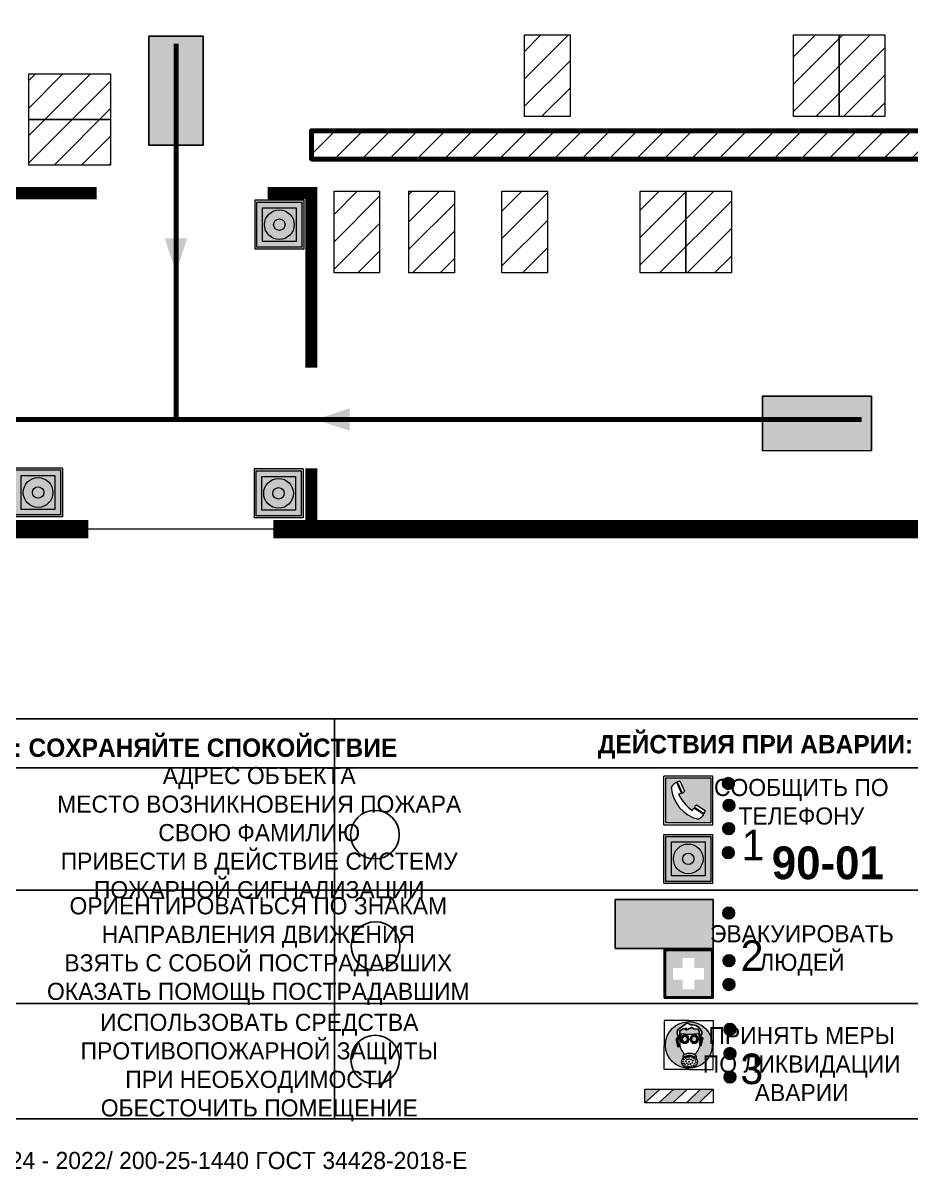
# Model space of a CAD drawing. Header units: millimetres. Extents: x 13810 to 67229, y 12374 to 21950.
# Drawn here: x 19777.8 to 19923.1, y 15354.7 to 15543 of the extents above; entities that cross this region are included whole.
import ezdxf

# ---------------------------------------------------------------- set-up
doc = ezdxf.new("R2010")
doc.units = ezdxf.units.MM
doc.layers.add('План_Штампы', color=7, linetype='Continuous')
doc.styles.add('обычный', font='arial.ttf')
pattern_1 = [(225, (41000.2373, 17160.1665), (2.24506403, -2.24506403), [])]

# ---------------------------------------------------------------- blocks, each defined once
blk = doc.blocks.new('A$C38D26F80')
h = blk.add_hatch(color=5)
h.dxf.hatch_style = 1
h.paths.add_polyline_path([(-8.77, -4.48, 1), (-0.19, -4.48, 1)])
h.paths.add_polyline_path([(-6.75, -3.58), (-6.75, -3.31), (-6.62, -3.22), (-6.5, -3.22), (-6.42, -3.3), (-6.39, -3.28), (-6.59, -2.23), (-6.59, -2.01), (-6.38, -1.58), (-4.76, -0.4), (-4.13, -0.79, -0.362848), (-2.1, -2.1, -0.201049), (-2.17, -2.48, 0.085434), (-2.26, -3.13), (-1.9, -3.16), (-2.25, -4.7), (-2.4, -4.59), (-2.43, -4.34), (-2.36, -4.34), (-2.14, -3.34), (-2.47, -3.42), (-2.58, -1.95), (-2.77, -1.58), (-3.58, -1.52), (-3.92, -1.26), (-5.05, -1.73), (-4.87, -1.39), (-5.41, -1.6), (-5.41, -1.46), (-6.13, -1.87), (-6.18, -3.5), (-6.56, -3.47), (-6.37, -4.59), (-6.16, -4.43), (-6.16, -4.66), (-6.36, -4.79), (-6.37, -4.8), (-6.51, -4.76)], flags=16)
h.paths.add_polyline_path([(-6.51, -4.76), (-6.36, -4.79), (-6.37, -4.8)], flags=0)
h.paths.add_polyline_path([(-5.92, -2.34, 0.089508), (-2.67, -2.35), (-2.48, -3.88, -0.268602), (-3.4, -6.18, 0.262449), (-5.2, -6.18, -0.268602), (-6.11, -3.88)], flags=16)
edge = h.paths.add_edge_path(flags=16)
edge.add_ellipse((-5.19, -3.41), major_axis=(0, 0.842), ratio=0.848992, start_angle=0, end_angle=360)
edge = h.paths.add_edge_path(flags=0)
edge.add_ellipse((-5.19, -3.39), major_axis=(0, 0.665), ratio=0.853798, start_angle=0, end_angle=360)
edge = h.paths.add_edge_path(flags=0)
edge.add_ellipse((-5.19, -3.4), major_axis=(0, 0.528), ratio=0.864094, start_angle=0, end_angle=360)
edge = h.paths.add_edge_path(flags=16)
edge.add_ellipse((-3.47, -3.4), major_axis=(0, 0.842), ratio=0.848992, start_angle=0, end_angle=360)
h.paths.add_polyline_path([(-3.13, -6.45), (-3.13, -6.84, 0.383174), (-5.57, -6.85), (-5.57, -6.49, -0.369952)], flags=16)
edge = h.paths.add_edge_path(flags=0)
edge.add_ellipse((-3.47, -3.39), major_axis=(0, 0.665), ratio=0.853798, start_angle=0, end_angle=360)
edge = h.paths.add_edge_path(flags=0)
edge.add_ellipse((-3.47, -3.4), major_axis=(0, 0.528), ratio=0.864094, start_angle=0, end_angle=360)
edge = h.paths.add_edge_path(flags=16)
edge.add_ellipse((-4.34, -7.57), major_axis=(-1.48, 0), ratio=0.744955, start_angle=0, end_angle=360)
h.paths.add_polyline_path([(-5.01, -6.85, -1), (-5.15, -6.85, -1)], flags=0)
h.paths.add_polyline_path([(-5.33, -7.14, -1), (-5.47, -7.14, -1)], flags=0)
h.paths.add_polyline_path([(-4.61, -6.71, -1), (-4.74, -6.71, -1)], flags=16)
h.paths.add_polyline_path([(-5.43, -7.51, -1), (-5.57, -7.51, -1)], flags=0)
h.paths.add_polyline_path([(-4.26, -6.67, -1), (-4.4, -6.67, -1)], flags=16)
h.paths.add_polyline_path([(-4.74, -7.14, -1), (-4.88, -7.14, -1)], flags=0)
h.paths.add_polyline_path([(-4.93, -7.43, -1), (-5.07, -7.43, -1)], flags=0)
h.paths.add_polyline_path([(-4.41, -7.07, -1), (-4.54, -7.07, -1)], flags=0)
h.paths.add_polyline_path([(-5.33, -7.87, -1), (-5.46, -7.87, -1)], flags=0)
h.paths.add_polyline_path([(-3.8, -6.71, -1), (-3.94, -6.71, -1)], flags=16)
h.paths.add_polyline_path([(-4.85, -7.78, -1), (-4.98, -7.78, -1)], flags=0)
h.paths.add_polyline_path([(-3.96, -7.14, -1), (-4.1, -7.14, -1)], flags=0)
h.paths.add_polyline_path([(-4.33, -7.53, -1), (-4.47, -7.53, -1)], flags=0)
h.paths.add_polyline_path([(-5.09, -8.12, -1), (-5.23, -8.12, -1)], flags=0)
h.paths.add_polyline_path([(-3.5, -6.94, -1), (-3.64, -6.94, -1)], flags=0)
h.paths.add_polyline_path([(-4.54, -7.97, -1), (-4.68, -7.97, -1)], flags=0)
h.paths.add_polyline_path([(-3.66, -7.39, -1), (-3.8, -7.39, -1)], flags=0)
h.paths.add_polyline_path([(-4.73, -8.35, -1), (-4.86, -8.35, -1)], flags=0)
h.paths.add_polyline_path([(-4.09, -7.96, -1), (-4.23, -7.96, -1)], flags=0)
h.paths.add_polyline_path([(-3.77, -7.74, -1), (-3.91, -7.74, -1)], flags=0)
h.paths.add_polyline_path([(-3.22, -7.27, -1), (-3.35, -7.27, -1)], flags=0)
h.paths.add_polyline_path([(-4.34, -8.4, -1), (-4.47, -8.4, -1)], flags=0)
h.paths.add_polyline_path([(-3.16, -7.61, -1), (-3.3, -7.61, -1)], flags=0)
h.paths.add_polyline_path([(-3.9, -8.35, -1), (-4.04, -8.35, -1)], flags=0)
h.paths.add_polyline_path([(-3.32, -7.91, -1), (-3.46, -7.91, -1)], flags=0)
h.paths.add_polyline_path([(-3.55, -8.23, -1), (-3.69, -8.23, -1)], flags=0)
at = {"color": 5, "lineweight": 5}
for p, q in [((-4.48, 0), (-8.96, 0)), ((-8.96, 0), (-8.96, -4.48)), ((-4.48, 0), (0, 0)), ((0, 0), (0, -4.48)), ((-6.59, -2.01), (-6.38, -1.58)), ((-6.59, -2.23), (-6.59, -2.01)), ((-6.38, -1.58), (-4.76, -0.4)), ((-6.13, -1.87), (-6.18, -3.5)), ((-5.41, -1.46), (-6.13, -1.87)), ((-4.87, -1.39), (-5.41, -1.6)), ((-5.41, -1.6), (-5.41, -1.46)), ((-3.92, -1.26), (-5.05, -1.73)), ((-5.05, -1.73), (-4.87, -1.39)), ((-4.76, -0.4), (-4.13, -0.79)), ((-3.58, -1.52), (-3.92, -1.26)), ((-2.77, -1.58), (-3.58, -1.52)), ((-2.58, -1.95), (-2.77, -1.58)), ((-2.47, -3.42), (-2.58, -1.95)), ((-6.75, -3.31), (-6.62, -3.22)), ((-6.75, -3.58), (-6.75, -3.31)), ((-6.51, -4.76), (-6.75, -3.58)), ((-6.62, -3.22), (-6.5, -3.22)), ((-6.39, -3.28), (-6.59, -2.23)), ((-6.18, -3.5), (-6.56, -3.47)), ((-6.56, -3.47), (-6.37, -4.59)), ((-6.5, -3.22), (-6.42, -3.3)), ((-6.42, -3.3), (-6.39, -3.28)), ((-5.92, -2.34), (-6.11, -3.88)), ((-2.67, -2.34), (-2.48, -3.88)), ((-2.14, -3.34), (-2.47, -3.42)), ((-2.36, -4.34), (-2.14, -3.34)), ((-1.9, -3.16), (-2.26, -3.13)), ((-2.25, -4.7), (-1.9, -3.16)), ((-8.96, -8.96), (-8.96, -4.48)), ((-6.37, -4.8), (-6.51, -4.76)), ((-6.37, -4.59), (-6.16, -4.43)), ((-6.16, -4.66), (-6.37, -4.8)), ((-6.16, -4.43), (-6.16, -4.66)), ((-2.43, -4.34), (-2.4, -4.59)), ((-2.43, -4.34), (-2.36, -4.34)), ((-2.4, -4.59), (-2.25, -4.7)), ((0, -8.96), (0, -4.48)), ((-5.57, -6.49), (-5.57, -6.85)), ((-3.13, -6.45), (-3.13, -6.84)), ((-4.48, -8.96), (-8.96, -8.96)), ((-4.48, -8.96), (0, -8.96))]:
    blk.add_line(p, q, dxfattribs=at)
at = {"color": 5}
for p, q in [((-6.59, -2.01), (-6.38, -1.58)), ((-6.59, -2.23), (-6.59, -2.01)), ((-6.38, -1.58), (-4.76, -0.4)), ((-6.13, -1.87), (-6.18, -3.5)), ((-5.41, -1.46), (-6.13, -1.87)), ((-4.87, -1.39), (-5.41, -1.6)), ((-5.41, -1.6), (-5.41, -1.46)), ((-3.92, -1.26), (-5.05, -1.73)), ((-5.05, -1.73), (-4.87, -1.39)), ((-4.76, -0.4), (-4.13, -0.79)), ((-3.58, -1.52), (-3.92, -1.26)), ((-2.77, -1.58), (-3.58, -1.52)), ((-2.58, -1.95), (-2.77, -1.58)), ((-2.47, -3.42), (-2.58, -1.95)), ((-6.75, -3.31), (-6.62, -3.22)), ((-6.75, -3.58), (-6.75, -3.31)), ((-6.51, -4.76), (-6.75, -3.58)), ((-6.62, -3.22), (-6.5, -3.22)), ((-6.39, -3.28), (-6.59, -2.23)), ((-6.18, -3.5), (-6.56, -3.47)), ((-6.56, -3.47), (-6.37, -4.59)), ((-6.5, -3.22), (-6.42, -3.3)), ((-6.42, -3.3), (-6.39, -3.28)), ((-2.14, -3.34), (-2.47, -3.42)), ((-2.36, -4.34), (-2.14, -3.34)), ((-2.26, -3.13), (-1.9, -3.16)), ((-1.9, -3.16), (-2.25, -4.7)), ((-6.37, -4.8), (-6.51, -4.76)), ((-6.36, -4.79), (-6.51, -4.76)), ((-6.37, -4.59), (-6.16, -4.43)), ((-6.16, -4.66), (-6.37, -4.8)), ((-6.16, -4.66), (-6.36, -4.79)), ((-6.16, -4.43), (-6.16, -4.66)), ((-2.4, -4.59), (-2.43, -4.34)), ((-2.43, -4.34), (-2.36, -4.34)), ((-2.25, -4.7), (-2.4, -4.59))]:
    blk.add_line(p, q, dxfattribs=at)
at = {"color": 5, "lineweight": 5}
for centre, radius in [((-4.48, -4.48), 4.29), ((-5.5, -7.51), 0.0678), ((-5.4, -7.14), 0.0678), ((-5.4, -7.87), 0.0678), ((-5.16, -8.12), 0.0678), ((-5.08, -6.85), 0.0678), ((-5, -7.43), 0.0678), ((-4.91, -7.78), 0.0678), ((-4.81, -7.14), 0.0678), ((-4.79, -8.35), 0.0678), ((-4.67, -6.71), 0.0678), ((-4.61, -7.97), 0.0678), ((-4.47, -7.07), 0.0678), ((-4.4, -7.53), 0.0678), ((-4.4, -8.4), 0.0678), ((-4.33, -6.67), 0.0678), ((-4.16, -7.96), 0.0678), ((-4.03, -7.14), 0.0678), ((-3.97, -8.35), 0.0678), ((-3.87, -6.71), 0.0678), ((-3.84, -7.74), 0.0678), ((-3.73, -7.39), 0.0678), ((-3.62, -8.23), 0.0678), ((-3.57, -6.94), 0.0678), ((-3.39, -7.91), 0.0678), ((-3.28, -7.27), 0.0678), ((-3.23, -7.61), 0.0678)]:
    blk.add_circle(centre, radius, dxfattribs=at)
at = {"color": 5}
for centre, radius, start, end in [((-3.89, -2.66), 1.88, 17.387, 97.1599), ((-2.6, -2.2), 0.511, 326.3906, 11.8614), ((-0.35, -3.07), 1.91, 162.2553, 181.7878)]:
    blk.add_arc(centre, radius, start, end, dxfattribs=at)
at = {"color": 5, "lineweight": 5}
for centre, radius, start, end in [((-2.6, -2.2), 0.513, 326.4781, 11.7739), ((-3.66, -4.24), 2.47, 171.573, 231.7124), ((-4.28, 6.66), 9.15, 259.6987, 280.1569), ((-4.93, -4.24), 2.47, 308.2876, 8.427), ((-0.47, -3.05), 1.79, 161.5846, 182.4584), ((-4.33, -7.88), 1.87, 50.358, 131.5662), ((-4.3, -7.78), 1.83, 60.5889, 119.4111), ((-4.34, -8.2), 1.82, 48.4943, 132.3565)]:
    blk.add_arc(centre, radius, start, end, dxfattribs=at)
for centre, major_axis, ratio in [((-5.19, -3.41), (0, 0.842), 0.848992), ((-5.19, -3.39), (0, 0.665), 0.853798), ((-5.19, -3.4), (0, 0.528), 0.864094), ((-3.47, -3.4), (0, 0.842), 0.848992), ((-3.47, -3.39), (0, 0.665), 0.853798), ((-3.47, -3.4), (0, 0.528), 0.864094), ((-4.34, -7.57), (-1.48, 0), 0.744955)]:
    blk.add_ellipse(centre, major_axis=major_axis, ratio=ratio, dxfattribs=at)
blk = doc.blocks.new('A$C47DD6509')
at = {"lineweight": 5}
for points in [[(-8.69, 0), (-11.19, 0), (-11.19, -2.22)], [(-4.22, 0), (-6.45, 0), (-8.91, -2.22), (-6.61, -2.22)], [(0, 0), (-2.09, 0), (-4.36, -2.22), (-2.29, -2.22)]]:
    blk.add_hatch(color=242, dxfattribs=at).paths.add_polyline_path(points)
at = {"color": 242, "lineweight": 5}
for p, q in [((-11.19, -2.22), (-8.69, 0)), ((-11.19, -2.22), (-11.19, 0)), ((-11.19, 0), (-8.69, 0)), ((-11.19, 0), (0, 0)), ((-8.91, -2.22), (-6.45, 0)), ((-6.61, -2.22), (-4.22, 0)), ((-4.36, -2.22), (-2.09, 0)), ((-2.29, -2.22), (0, 0)), ((0, 0), (0, -2.22)), ((0, -2.22), (-11.19, -2.22))]:
    blk.add_line(p, q, dxfattribs=at)
blk = doc.blocks.new('A$C32E8229D')
at = {"true_color": 0xffffff}
blk.add_hatch(color=7, dxfattribs=at).paths.add_polyline_path([(0, 0), (0, -8), (16, -8), (16, 0)])
h = blk.add_hatch(color=126)
h.paths.add_polyline_path([(0.2, -0.2), (15.8, -0.2), (15.8, -7.8), (0.2, -7.8)])
h.paths.add_polyline_path([(13.49, -2.05), (12.08, -2.05), (11.37, -2.63, 0.162397), (11.29, -2.84), (11.29, -3.63), (10.35, -3.63), (10.35, -4.05), (11.68, -4.05), (11.68, -3.48), (12.26, -4.28), (11.29, -5.1), (11.29, -6.78), (11.85, -6.78), (11.85, -5.44), (12.8, -4.64), (12.8, -5.94), (14.46, -5.94), (14.46, -5.39), (13.45, -5.39), (13.45, -3.97), (12.46, -2.59), (13.15, -2.59), (13.69, -3.34), (14.18, -3)], flags=16)
h.paths.add_polyline_path([(10.74, -1.82, 1), (11.8, -1.82, 1)], flags=16)
h.paths.add_polyline_path([(9.39, -3.59), (5.99, -3.59), (6.56, -3.03), (5.91, -3.03), (5.1, -3.83), (5.91, -4.64), (6.56, -4.64), (5.99, -4.09), (9.39, -4.09)], flags=16)
h.paths.add_polyline_path([(4.29, -1.08), (1.72, -1.08), (1.72, -6.6), (4.29, -6.6)], flags=16)
at = {"color": 126}
blk.add_lwpolyline([(16, -8), (0, -8), (0, 0), (16, 0)], close=True, dxfattribs=at)
blk = doc.blocks.new('A$C18900ED3')
h = blk.add_hatch(color=126)
h.paths.add_polyline_path([(-0.18, -0.18), (-7.02, -0.18), (-7.02, -7.02), (-0.18, -7.02)])
h.paths.add_polyline_path([(-5.89, -4.46), (-5.89, -2.77), (-4.46, -2.77), (-4.46, -1.31), (-2.77, -1.31), (-2.77, -2.77), (-1.33, -2.77), (-1.33, -4.46), (-2.77, -4.46), (-2.77, -5.89), (-4.46, -5.89), (-4.46, -4.46)], flags=16)
at = {"color": 126}
for p, q in [((-7.2, 0), (-7.2, -7.2)), ((0, 0), (-7.2, 0)), ((0, -7.2), (0, 0)), ((-7.02, -7.02), (-7.02, -0.18)), ((-7.02, -0.18), (-0.18, -0.18)), ((-0.18, -0.18), (-0.18, -7.02)), ((-7.2, -7.2), (0, -7.2)), ((-0.18, -7.02), (-7.02, -7.02))]:
    blk.add_line(p, q, dxfattribs=at)
blk = doc.blocks.new('A$C456E1F9C')
at = {"lineweight": 5}
h = blk.add_hatch(color=242, dxfattribs=at)
h.paths.add_polyline_path([(0.51, -1.47), (0.51, -13.26), (12.29, -13.26), (12.29, -1.47)])
h.paths.add_polyline_path([(5.42, -4.95, -0.254479), (4.78, -5.4), (3.52, -2.53, -0.209735), (4.23, -2.4)], flags=16)
h.paths.add_polyline_path([(8.53, -8.6), (10.87, -10.17), (10.54, -10.76), (8.03, -9.13, -0.192251)], flags=16)
h.paths.add_polyline_path([(4.61, -5.49, 0.005518), (3.87, -5.72, 0.128647), (7.49, -10.01, 0.00809), (7.83, -9.33), (10.47, -10.97, -0.16736), (8.99, -12.25, -0.327862), (1.95, -3.95, -0.166952), (3.36, -2.62)], flags=16)
at = {"color": 242, "lineweight": 5}
for p, q in [((0, -13.77), (0, -0.97)), ((12.8, -0.97), (0, -0.97)), ((4.61, -5.49), (3.36, -2.62)), ((3.52, -2.53), (4.78, -5.4)), ((4.23, -2.4), (5.42, -4.95)), ((12.8, -13.77), (12.8, -0.97)), ((10.81, -10.12), (8.53, -8.6)), ((7.83, -9.33), (10.47, -10.97)), ((8.03, -9.13), (10.54, -10.76)), ((10.54, -10.76), (10.8, -10.3)), ((10.8, -10.3), (10.81, -10.12)), ((0, -13.77), (12.8, -13.77))]:
    blk.add_line(p, q, dxfattribs=at)
blk.add_lwpolyline([(0.51, -1.47), (12.29, -1.47), (12.29, -13.26), (0.51, -13.26)], close=True, dxfattribs=at)
for centre, radius, start, end in [((4.59, -5.34), 2.99, 114.2845, 152.1974), ((4.02, -3.27), 0.891, 76.3284, 123.7092), ((11.12, -3.31), 9.19, 183.9915, 256.6009), ((14.98, -39.1), 35.17, 107.1487, 108.4135), ((13.86, -0.94), 11.08, 205.5536, 234.8762), ((4.68, -4.59), 0.824, 276.9621, 334.0723), ((8.94, -9.5), 0.989, 114.4092, 157.9388), ((-13.31, 0.8), 23.44, 332.5487, 334.4027), ((7.87, -9.46), 3, 291.9291, 329.9329)]:
    blk.add_arc(centre, radius, start, end, dxfattribs=at)
blk = doc.blocks.new('A$C54414219')
at = {"true_color": 0xffffff}
h = blk.add_hatch(color=7, dxfattribs=at)
h.paths.add_polyline_path([(2.39, -9.45), (2.39, -18.3), (11.23, -18.3), (11.23, -9.45)], flags=0)
h.paths.add_polyline_path([(10.71, -13.87, -1), (2.92, -13.87, -1)], flags=0)
h.paths.add_polyline_path([(8.3, -13.87, -1), (5.33, -13.87, -1)], flags=0)
h.paths.add_polyline_path([(0.41, -7.47), (0.41, -20.27), (13.21, -20.27), (13.21, -7.47)])
h.paths.add_polyline_path([(0.92, -19.77), (12.71, -19.77), (12.71, -7.98), (0.92, -7.98)], flags=16)
h.paths.add_polyline_path([(11.23, -9.45), (11.23, -18.3), (2.39, -18.3), (2.39, -9.45)], flags=0)
at = {"lineweight": 5}
h = blk.add_hatch(color=242, dxfattribs=at)
h.paths.add_polyline_path([(12.71, -7.98), (0.92, -7.98), (0.92, -19.77), (12.71, -19.77)])
h.paths.add_polyline_path([(11.23, -18.3), (2.39, -18.3), (2.39, -9.45), (11.23, -9.45)], flags=16)
h.paths.add_polyline_path([(10.71, -13.87, -1), (2.92, -13.87, -1)], flags=0)
h.paths.add_polyline_path([(8.3, -13.87, -1), (5.33, -13.87, -1)], flags=0)
at = {"true_color": 0xffffff}
h = blk.add_hatch(color=7, dxfattribs=at)
h.paths.add_polyline_path([(2.39, -9.45), (2.39, -18.3), (11.23, -18.3), (11.23, -9.45)])
h.paths.add_polyline_path([(10.71, -13.87, -1), (2.92, -13.87, -1)], flags=16)
h.paths.add_polyline_path([(8.3, -13.87, -1), (5.33, -13.87, -1)], flags=0)
at = {"lineweight": 5}
h = blk.add_hatch(color=242, dxfattribs=at)
h.paths.add_polyline_path([(2.92, -13.87, 1), (10.71, -13.87, 1)])
h.paths.add_polyline_path([(8.3, -13.87, -1), (5.33, -13.87, -1)], flags=16)
at = {"color": 242, "lineweight": 5}
for p, q in [((0.41, -20.27), (0.41, -7.47)), ((0.41, -7.47), (13.21, -7.47)), ((0.41, -7.47), (13.21, -7.47)), ((13.21, -20.27), (13.21, -7.47)), ((0.41, -20.27), (13.21, -20.27))]:
    blk.add_line(p, q, dxfattribs=at)
for points in [[(0.92, -7.98), (12.71, -7.98), (12.71, -19.77), (0.92, -19.77)], [(2.39, -9.45), (11.23, -9.45), (11.23, -18.3), (2.39, -18.3)]]:
    blk.add_lwpolyline(points, close=True, dxfattribs=at)
for radius in [3.89, 1.49]:
    blk.add_circle((6.81, -13.87), radius, dxfattribs=at)

msp = doc.modelspace()

# ---------------------------------------------------------------- hatches: boundary and pattern name
at = {"lineweight": 0}
h = msp.add_hatch(dxfattribs=at)
h.set_pattern_fill('ANSI31', color=256, angle=180)
h.set_pattern_definition(pattern_1)
h.paths.add_polyline_path([(20116.93, 15587.18), (20161.43, 15587.18), (20161.43, 15599.19), (20116.93, 15599.19)])
h.paths.add_polyline_path([(20116.93, 15608.71), (20161.43, 15608.71), (20161.43, 15620.72), (20116.93, 15620.72)])
h.paths.add_polyline_path([(19991.74, 15585.24), (20073.05, 15585.24), (20073.05, 15597.26), (19991.74, 15597.26)])
h.paths.add_polyline_path([(19991.74, 15609.93), (20053.45, 15609.93), (20053.45, 15621.95), (19991.74, 15621.95)])
h.paths.add_polyline_path([(20016.17, 15553.82), (20025.45, 15553.82), (20025.45, 15566.06), (20016.17, 15566.06)])
h.paths.add_polyline_path([(19911.34, 15527.69), (19918.8, 15527.69), (19918.8, 15541.07), (19911.34, 15541.07)])
h.paths.add_polyline_path([(19903.88, 15527.69), (19911.34, 15527.69), (19911.34, 15541.07), (19903.88, 15541.07)])
h.paths.add_polyline_path([(19859.85, 15527.69), (19867.31, 15527.69), (19867.31, 15541.07), (19859.85, 15541.07)])
h.paths.add_polyline_path([(19817.93, 15554.23), (19842.57, 15554.23), (19842.57, 15562.56), (19817.93, 15562.56)])
h.paths.add_polyline_path([(19785.63, 15555.9, 1), (19806.78, 15555.9, 1)])
h.paths.add_polyline_path([(19778.74, 15527.24), (19792.12, 15527.24), (19792.12, 15534.7), (19778.74, 15534.7)])
h.paths.add_polyline_path([(19778.74, 15519.78), (19792.12, 15519.78), (19792.12, 15527.24), (19778.74, 15527.24)])
h = msp.add_hatch(dxfattribs=at)
h.set_pattern_fill('ANSI31', color=256, angle=180)
h.set_pattern_definition(pattern_1)
h.paths.add_polyline_path([(20129.53, 15529.72, 1), (20116.72, 15529.72, 1)])
h.paths.add_polyline_path([(20094.61, 15529.48, 1), (20107.41, 15529.48, 1)])
h.paths.add_polyline_path([(20072.89, 15536.28), (20130.91, 15536.28), (20130.91, 15540.64), (20072.89, 15540.64)])
h.paths.add_polyline_path([(20032.49, 15536.28), (20036.74, 15536.28), (20069.99, 15536.28), (20069.99, 15540.64), (20032.49, 15540.64)])
h.paths.add_polyline_path([(20032.49, 15520.74), (20036.74, 15520.74), (20036.74, 15536.28), (20032.49, 15536.28)])
h.paths.add_polyline_path([(19825, 15520.74), (20032.49, 15520.74), (20032.49, 15525.38), (19825, 15525.38)])
h.paths.add_polyline_path([(20051.4, 15516.78), (20058.86, 15516.78), (20058.86, 15530.16), (20051.4, 15530.16)])
h.paths.add_polyline_path([(20043.94, 15516.78), (20051.4, 15516.78), (20051.4, 15530.16), (20043.94, 15530.16)])
h.paths.add_polyline_path([(20030.36, 15485.02, 1), (20064.27, 15485.02, 1)])
h.paths.add_polyline_path([(19992.53, 15478.7, 1), (20013.68, 15478.7, 1)])
h.paths.add_polyline_path([(19966.51, 15478.21, 1), (19979.31, 15478.21, 1)])
h.paths.add_polyline_path([(19925.11, 15477.82, 1), (19943.11, 15477.82, 1)])
h.paths.add_polyline_path([(19987.5, 15503.21), (19994.97, 15503.21), (19994.97, 15516.59), (19987.5, 15516.59)])
h.paths.add_polyline_path([(19974.5, 15499.77), (19981.96, 15499.77), (19981.96, 15513.15), (19974.5, 15513.15)])
h.paths.add_polyline_path([(19962.83, 15499.77), (19970.29, 15499.77), (19970.29, 15513.15), (19962.83, 15513.15)])
h.paths.add_polyline_path([(19932.6, 15499.77), (19944.08, 15499.77), (19944.08, 15509.52), (19932.6, 15509.52)])
h.paths.add_polyline_path([(19886.25, 15502.11), (19893.71, 15502.11), (19893.71, 15515.49), (19886.25, 15515.49)])
h.paths.add_polyline_path([(19878.79, 15502.11), (19886.25, 15502.11), (19886.25, 15515.49), (19878.79, 15515.49)])
h.paths.add_polyline_path([(19856.18, 15502.11), (19863.64, 15502.11), (19863.64, 15515.49), (19856.18, 15515.49)])
h.paths.add_polyline_path([(19840.94, 15502.11), (19848.4, 15502.11), (19848.4, 15515.49), (19840.94, 15515.49)])
h.paths.add_polyline_path([(19828.7, 15502.11), (19836.16, 15502.11), (19836.16, 15515.49), (19828.7, 15515.49)])
h = msp.add_hatch(color=256, dxfattribs=at)
h.dxf.hatch_style = 1
h.paths.add_polyline_path([(19892.25, 15418.59, 1), (19894.18, 15418.59, 1)])
h = msp.add_hatch(color=256, dxfattribs=at)
h.dxf.hatch_style = 1
h.paths.add_polyline_path([(19892.35, 15415.01, 1), (19894.28, 15415.01, 1)])
h = msp.add_hatch(color=256, dxfattribs=at)
h.dxf.hatch_style = 1
h.paths.add_polyline_path([(19892.31, 15411.2, 1), (19894.24, 15411.2, 1)])
h = msp.add_hatch(color=256, dxfattribs=at)
h.dxf.hatch_style = 1
h.paths.add_polyline_path([(19892.23, 15407.27, 1), (19894.16, 15407.27, 1)])
h = msp.add_hatch(color=256, dxfattribs=at)
h.dxf.hatch_style = 1
h.paths.add_polyline_path([(19892.31, 15397.38, 1), (19894.25, 15397.38, 1)])
h = msp.add_hatch(color=256, dxfattribs=at)
h.dxf.hatch_style = 1
h.paths.add_polyline_path([(19892.35, 15389.6, 1), (19894.29, 15389.6, 1)])
h = msp.add_hatch(color=256, dxfattribs=at)
h.dxf.hatch_style = 1
h.paths.add_polyline_path([(19892.35, 15385.7, 1), (19894.28, 15385.7, 1)])
h = msp.add_hatch(color=256, dxfattribs=at)
h.dxf.hatch_style = 1
h.paths.add_polyline_path([(19892.51, 15378.35, 1), (19894.44, 15378.35, 1)])
h = msp.add_hatch(color=256, dxfattribs=at)
h.dxf.hatch_style = 1
h.paths.add_polyline_path([(19892.5, 15374.4, 1), (19894.43, 15374.4, 1)])
h = msp.add_hatch(color=256, dxfattribs=at)
h.dxf.hatch_style = 1
h.paths.add_polyline_path([(19892.5, 15370.57, 1), (19894.43, 15370.57, 1)])

# ---------------------------------------------------------------- linework, layer by layer
for points in [[(19867.31, 15527.69), (19859.85, 15527.69), (19859.85, 15541.07), (19867.31, 15541.07)], [(19911.34, 15527.69), (19903.88, 15527.69), (19903.88, 15541.07), (19911.34, 15541.07)], [(19918.8, 15527.69), (19911.34, 15527.69), (19911.34, 15541.07), (19918.8, 15541.07)], [(19778.74, 15527.24), (19778.74, 15534.7), (19792.12, 15534.7), (19792.12, 15527.24)], [(19778.74, 15519.78), (19778.74, 15527.24), (19792.12, 15527.24), (19792.12, 15519.78)], [(19836.16, 15502.11), (19828.7, 15502.11), (19828.7, 15515.49), (19836.16, 15515.49)], [(19848.4, 15502.11), (19840.94, 15502.11), (19840.94, 15515.49), (19848.4, 15515.49)], [(19863.64, 15502.11), (19856.18, 15502.11), (19856.18, 15515.49), (19863.64, 15515.49)], [(19886.25, 15502.11), (19878.79, 15502.11), (19878.79, 15515.49), (19886.25, 15515.49)], [(19893.71, 15502.11), (19886.25, 15502.11), (19886.25, 15515.49), (19893.71, 15515.49)]]:
    msp.add_lwpolyline(points, close=True, dxfattribs=at)
at = {"color": 126, "lineweight": 100, "true_color": 0x008754}
for points in [[(19802.87, 15478.14), (19802.87, 15539.58)], [(19915, 15478.14), (19763.18, 15478.14), (19763.18, 15464.05)]]:
    msp.add_lwpolyline(points, dxfattribs=at)
at = {"lineweight": 100}
msp.add_lwpolyline([(20032.49, 15520.74), (19825, 15520.74), (19825, 15525.38), (20032.49, 15525.38)], close=True, dxfattribs=at)
at = {"lineweight": 0}
for points, const_width in [([(19789.87, 15515.17), (19747.15, 15515.17)], 2), ([(19824.98, 15486.61), (19824.98, 15515.17), (19817.86, 15515.17)], 2), ([(19824.98, 15460.18), (19824.98, 15470.15)], 2), ([(19770.43, 15460.18), (19788.52, 15460.18)], 3), ([(19818.75, 15460.18), (20089.9, 15460.18)], 3)]:
    msp.add_lwpolyline(points, dxfattribs=dict(at, const_width=const_width))
msp.add_lwpolyline([(19818.75, 15460.18), (19788.52, 15460.18)], dxfattribs=at)
for points in [[(19685, 15421.13), (19828.77, 15421.13), (19828.77, 15429.18), (19685, 15429.18)], [(19828.77, 15421.13), (19972.53, 15421.13), (19972.53, 15429.18), (19828.77, 15429.18)], [(19685, 15421.13), (19828.77, 15421.13), (19828.77, 15363.73), (19685, 15363.73)], [(19828.77, 15421.13), (19972.53, 15421.13), (19972.53, 15363.73), (19828.77, 15363.73)]]:
    msp.add_lwpolyline(points, close=True)
for points in [[(19743.42, 15401.13), (19685, 15401.13), (19828.77, 15401.13)], [(19887.18, 15401.13), (19828.77, 15401.13), (19972.53, 15401.13)], [(19743.42, 15382.56), (19685, 15382.56), (19828.77, 15382.56)], [(19887.18, 15382.56), (19828.77, 15382.56), (19972.53, 15382.56)]]:
    msp.add_lwpolyline(points)
for centre, radius in [((19893.21, 15418.59), 0.966), ((19893.32, 15415.01), 0.966), ((19835.39, 15410.21), 3.98), ((19893.28, 15411.2), 0.966), ((19893.2, 15407.27), 0.966), ((19893.28, 15397.38), 0.966), ((19835.49, 15391.98), 3.98), ((19893.32, 15389.6), 0.966), ((19893.31, 15385.7), 0.966), ((19893.47, 15378.35), 0.966), ((19835.43, 15373.4), 3.98), ((19893.47, 15374.4), 0.966), ((19893.47, 15370.57), 0.966)]:
    msp.add_circle(centre, radius)
at = {"layer": 'План_Штампы', "color": 126, "true_color": 0x008754}
for points in [[(19801, 15507.77), (19804.66, 15507.76), (19802.85, 15502.14)], [(19831.26, 15479.97), (19831.26, 15476.31), (19825.64, 15478.12)]]:
    msp.add_solid(points, dxfattribs=at)

# ---------------------------------------------------------------- block references
at = {"xscale": 0.625, "yscale": 0.625, "zscale": 0.625, "rotation": 180}
for p in [(19824.01, 15501.35), (19784.54, 15457.53), (19823.88, 15457.39)]:
    msp.add_blockref('A$C54414219', p, dxfattribs=at)
for name, p, xscale, yscale, zscale in [('A$C456E1F9C', (19882.66, 15420.41), 0.625, 0.625, 0.625), ('A$C54414219', (19882.4, 15414.92), 0.625, 0.625, 0.625), ('A$C18900ED3', (19890.72, 15391.46), 1.111111111007631, 1.111111111007631, 1.111111111007631), ('A$C38D26F80', (19890.74, 15379.79), 0.8928571427240968, 0.8928571427240968, 0.8928571427240968)]:
    msp.add_blockref(name, p, dxfattribs=dict(xscale=xscale, yscale=yscale, zscale=zscale))
at = {"xscale": -1}
msp.add_blockref('A$C32E8229D', (19890.72, 15399.61), dxfattribs=at)
at = {"color": 242, "true_color": 0xc1121c}
msp.add_blockref('A$C47DD6509', (19890.74, 15368.57), dxfattribs=at)
at = {"layer": 'План_Штампы', "color": 126, "true_color": 0x008754, "xscale": 1.113761976465601, "yscale": 1.113761976465601, "zscale": 1.113761976465601}
for p, rotation in [((19798.39, 15523.03), 89.99786532371438), ((19898.8, 15481.95), 359.9978653237144)]:
    msp.add_blockref('A$C32E8229D', p, dxfattribs=dict(at, rotation=rotation))

# ---------------------------------------------------------------- texts
at = {"lineweight": 0, "attachment_point": 5, "style": 'обычный'}
for s, insert, char_height, width in [('{\\fProxima Nova Rg|b1|i0|c204|p2;ДЕЙСТВИЯ ПРИ АВАРИИ: СОХРАНЯЙТЕ СПОКОЙСТВИЕ\\H1.6644x; }', (19928.38, 15424.58), 3, 175.1736), ('{\\fProxima Nova Rg|b1|i0|c204|p2;ДЕЙСТВИЯ ПРИ ПОЖАРЕ: СОХРАНЯЙТЕ СПОКОЙСТВИЕ\\H1.6644x; }', (19782.16, 15424.01), 3, 175.1736), ('\\pi-8.4,l8.4,t8.4;{\\fProxima Nova Rg|b0|i0|c204|p2;АДРЕС ОБЪЕКТА\\PМЕСТО ВОЗНИКНОВЕНИЯ ПОЖАРА \\PСВОЮ ФАМИЛИЮ\\PПРИВЕСТИ В ДЕЙСТВИЕ СИСТЕМУ \\PПОЖАРНОЙ СИГНАЛИЗАЦИИ}', (19816.46, 15410.14), 2.8, 126.6484), ('{\\fProxima Nova Rg|b0|i0|c204|p2;СООБЩИТЬ ПО \\PТЕЛЕФОНУ}', (19905.15, 15415.58), 2.8, 126.6484), ('{\\fProxima Nova Rg|b0|i0|c204|p2;1\\H1.1667x; }', (19897.25, 15408.52), 5, 126.6484), ('{\\fProxima Nova Rg|b1|i0|c204|p2;\\H1.0714x;90-01\\fProxima Nova Rg|b0|i0|c204|p2;\\H0.93331x; \\H1.3449x; }', (19909.48, 15405.56), 5, 126.6484), ('\\pi-8.4,l8.4,t8.4;{\\fProxima Nova Rg|b0|i0|c204|p2;ОРИЕНТИРОВАТЬСЯ ПО ЗНАКАМ \\PНАПРАВЛЕНИЯ ДВИЖЕНИЯ\\PВЗЯТЬ С СОБОЙ ПОСТРАДАВШИХ\\PОКАЗАТЬ ПОМОЩЬ ПОСТРАДАВШИМ}', (19816.31, 15391.17), 2.8, 126.6484), ('{\\fProxima Nova Rg|b0|i0|c204|p2;ЭВАКУИРОВАТЬ \\PЛЮДЕЙ}', (19905.25, 15391.26), 2.8, 126.6484), ('{\\fProxima Nova Rg|b0|i0|c204|p2;2\\H1.1967x; }', (19897.1, 15390.43), 5, 126.6484), ('\\pi-8.4,l8.4,t8.4;{\\fProxima Nova Rg|b0|i0|c204|p2;ИСПОЛЬЗОВАТЬ СРЕДСТВА \\PПРОТИВОПОЖАРНОЙ ЗАЩИТЫ \\PПРИ НЕОБХОДИМОСТИ \\PОБЕСТОЧИТЬ ПОМЕЩЕНИЕ}', (19816.47, 15372.1), 2.8, 126.6484), ('{\\fProxima Nova Rg|b0|i0|c204|p2;ПРИНЯТЬ МЕРЫ \\PПО ЛИКВИДАЦИИ \\PАВАРИИ}', (19905.21, 15372.68), 2.8, 126.6484), ('{\\fProxima Nova Rg|b0|i0|c204|p2;3\\H1.1967x; }', (19897.04, 15371.86), 5, 126.6484), ('\\pi-8.4,l8.4,t8.4;{\\fProxima Nova Rg|b0|i0|c204|p2;ИЗГОТОВИТЕЛЬ: ИП АНДРЕЕВ А. А.\\fProxima Nova Rg|b0|i0|c0|p2; \\fProxima Nova Rg|b0|i0|c204|p2;ФП-24 - 2022/ 200-25-1440 ГОСТ 34428-2018-Е\\H1.2266x; }', (19776.49, 15356.5), 2.8, 191.3484)]:
    msp.add_mtext(s, dxfattribs=dict(at, insert=insert, char_height=char_height, width=width))

doc.saveas('drawing.dxf')
